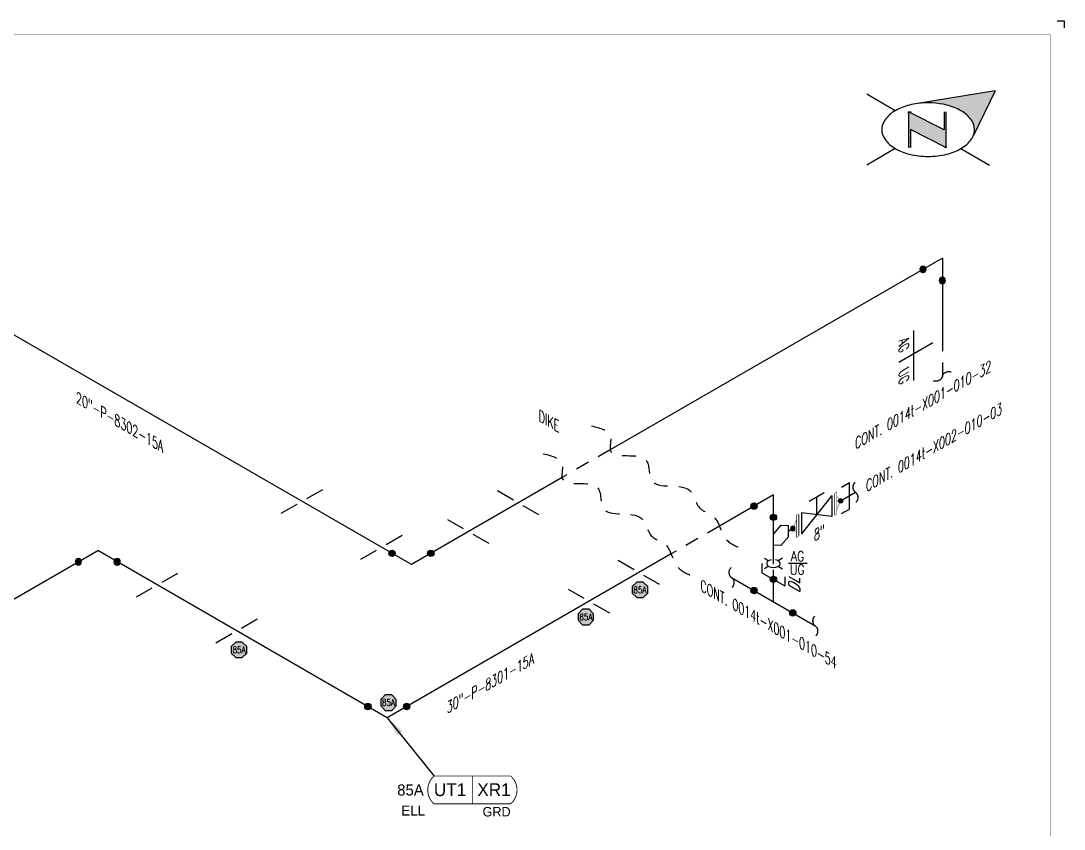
# Model space of a CAD drawing. Header units: inches. Extents: x 0 to 17.2, y 0 to 11.2.
# Drawn here: x 7.89 to 17.25, y 4 to 11.25 of the extents above; entities that cross this region are included whole.
import ezdxf
from ezdxf.enums import TextEntityAlignment as Align

# ---------------------------------------------------------------- set-up
doc = ezdxf.new("R2010")
doc.units = ezdxf.units.IN
doc.header["$MEASUREMENT"] = 0
doc.linetypes.add('HIDDEN2', pattern=[0.1875, 0.125, -0.0625])
for name, color, linetype in [('3', 1, 'Continuous'), ('BORDER', 3, 'Continuous'), ('COMP', 1, 'Continuous'), ('Continuation', 7, 'Continuous'), ('DL', 20, 'Continuous'), ('FITTINGS', 4, 'Continuous'), ('PART_PCML', 7, 'Continuous'), ('PART_SelectedCML_UT', 132, 'Continuous'), ('PIPE-ANNO', 150, 'HIDDEN2'), ('TEXT', 7, 'Continuous'), ('UNAS.PIPE', 251, 'Continuous'), ('WELD POINTS', 41, 'Continuous'), ('Welds', 7, 'Continuous')]:
    doc.layers.add(name, color=color, linetype=linetype)
doc.layers.add('PIPE', color=7, linetype='Continuous', lineweight=30)
doc.styles.add('CMLPAS', font='')
doc.styles.add('ISO30', font='simplex.shx', dxfattribs={"width": 0.85, "oblique": 30, "height": 0.075})
doc.styles.add('PART_Standard', font='romans', dxfattribs={"width": 0.8, "height": 0.09})
doc.styles.add('Richmond', font='arial.ttf')
doc.styles.add('SIMPLEX', font='ROMANS')
doc.styles.get("Standard").update_dxf_attribs({"font": 'arial.ttf'})
doc.styles.get('CMLPAS').set_extended_font_data('Cordia New')
doc.dimstyles.new('Richmond', dxfattribs={"dimtxt": 0.18, "dimasz": 0.18, "dimexe": 0.18, "dimexo": 0.0625, "dimgap": 0.09, "dimtad": 0, "dimtih": 1, "dimtoh": 1, "dimdec": 4, "dimzin": 0, "dimdsep": 46, "dimtxsty": 'Richmond', "dimcen": 0.09, "dimadec": 0, "dimazin": 0, "dimtfac": 1, "dimtdec": 4, "dimtofl": 0, "dimtmove": 0, "dimatfit": 3, "dimfxl": 1, "dimtolj": 1, "dimtzin": 0, "dimarcsym": 0})
doc.dimstyles.get("Standard").update_dxf_attribs({"dimtxt": 0.18, "dimasz": 0.18, "dimexe": 0.18, "dimexo": 0.0625, "dimgap": 0.09, "dimtad": 0, "dimtih": 1, "dimtoh": 1, "dimdec": 4, "dimzin": 0, "dimdsep": 46, "dimtxsty": 'Standard', "dimcen": 0.09, "dimadec": 0, "dimazin": 0, "dimtfac": 1, "dimtdec": 4, "dimtofl": 0, "dimtmove": 0, "dimatfit": 3, "dimfxl": 1, "dimtolj": 1, "dimtzin": 0, "dimarcsym": 0})

# ---------------------------------------------------------------- blocks, each defined once
blk = doc.blocks.new('north2')
at = {"layer": 'BORDER'}
for points in [[(-0.706, -0.7673, -0.156851), (-0.679, -0.8512, -0.095667), (-0.6893, -0.9048), (-0.4945, -0.5044), (-1.1905, -0.6173, -0.092194), (-0.9281, -0.6306, -0.072341), (-0.8009, -0.6813, -0.106617)], [(-0.9381, -1.0109), (-0.9364, -1.0092), (-0.9364, -0.6907), (-0.9524, -0.6907), (-0.9524, -0.8533), (-1.2701, -0.6907), (-1.2701, -0.7067), (-1.2701, -1.0118), (-1.254, -1.0118), (-1.254, -0.8492)]]:
    blk.add_hatch(color=7, dxfattribs=at).paths.add_polyline_path(points)
at = {"layer": 'BORDER', "color": 7}
for p, q in [((-1.3895, -0.6813), (-1.6462, -0.5331)), ((-0.4945, -0.5044), (-1.1905, -0.6173)), ((-0.4945, -0.5044), (-0.6893, -0.9048)), ((-1.2701, -0.6907), (-1.2701, -1.0118)), ((-0.9524, -0.8533), (-1.2701, -0.6907)), ((-1.2701, -0.7067), (-1.2701, -0.6907)), ((-1.262, -0.6907), (-1.246, -0.6907)), ((-0.9524, -0.6907), (-0.9524, -0.8533)), ((-0.9364, -0.6907), (-0.9364, -1.0118)), ((-0.9364, -1.0118), (-1.254, -0.8492)), ((-1.254, -0.8492), (-1.254, -1.0118)), ((-1.3895, -1.0211), (-1.6462, -1.1694)), ((-1.2603, -1.0109), (-1.262, -1.0092)), ((-0.9283, -1.0118), (-0.9444, -1.0118)), ((-0.8009, -1.0211), (-0.5441, -1.1694))]:
    blk.add_line(p, q, dxfattribs=at)
for centre, radius, start, end in [((-1.1517, -1.0932), 0.4756, 103.44948, 120), ((-1.0952, -1.3294), 0.7185, 97.62035, 103.44948), ((-1.0952, -1.3294), 0.7185, 76.55052, 97.62035), ((-1.0387, -1.0932), 0.4756, 60, 76.55052), ((-1.2376, -0.9443), 0.3037, 120, 144.34287), ((-0.9527, -0.9443), 0.3037, 35.65713, 60), ((-1.3674, -0.8512), 0.144, 144.34287, 180), ((-0.823, -0.8512), 0.144, 360, 35.65713), ((-1.3674, -0.8512), 0.144, 180, 215.65713), ((-1.2376, -0.7582), 0.3037, 215.65713, 240), ((-0.9527, -0.7582), 0.3037, 300, 324.34287), ((-0.823, -0.8512), 0.144, 324.34287, 337.55468), ((-0.823, -0.8512), 0.144, 337.57958, 360), ((-1.1517, -0.6093), 0.4756, 240, 256.55052), ((-1.0387, -0.6093), 0.4756, 283.44948, 300), ((-1.0952, -0.373), 0.7185, 256.55052, 270), ((-1.0952, -0.373), 0.7185, 270, 283.44948)]:
    blk.add_arc(centre, radius, start, end, dxfattribs=at)
blk = doc.blocks.new('A$C6804a2e5')
blk.add_blockref('north2', (0, 0))
blk = doc.blocks.new('A$C860dd1f6')
at = {"layer": 'PIPE'}
blk.add_blockref('A$C6804a2e5', (0, 0), dxfattribs=at)
blk = doc.blocks.new('Border')
at = {"layer": 'BORDER', "const_width": 0.005}
blk.add_lwpolyline([(0.25, 0.25), (17.25, 0.25), (17.25, 11.25), (0.25, 11.25)], close=True, dxfattribs=at)
blk = doc.blocks.new('*U81')
at = {"layer": 'PIPE-ANNO', "linetype": 'Continuous'}
for p, q in [((-0.2598, 0.0611), (-0.2598, -0.3858)), ((-0.0866, -0.05), (-0.3897, -0.225))]:
    blk.add_line(p, q, dxfattribs=at)
at = {"layer": 'TEXT', "style": 'PART_Standard', "oblique": 330, "width": 0.8}
blk.add_attdef('SPEC2330', text='', height=0.09, rotation=270, dxfattribs=at).set_placement((-0.3897, -0.4376), align=Align.RIGHT)
blk.add_attdef('SPEC1330', (-0.3897, -0.0307), '', height=0.09, rotation=270, dxfattribs=at)
blk = doc.blocks.new('1_Cont_30')
at = {"layer": 'Continuation', "style": 'PART_Standard', "oblique": 30, "width": 0.8}
blk.add_attdef('CONT', (0, 0), '', height=0.09, rotation=30, dxfattribs=at)
blk = doc.blocks.new('2_ELBOW_WELD_330')
at = {"linetype": 'ByBlock', "lineweight": -2}
h = blk.add_hatch(color=0, dxfattribs=at)
edge = h.paths.add_edge_path()
edge.add_arc((0.174, -0.1004), 0.0286, 0, 360)
h = blk.add_hatch(color=0, dxfattribs=at)
edge = h.paths.add_edge_path()
edge.add_arc((0, -0.2009), 0.0286, 0, 360)
at = {"color": 0, "linetype": 'ByBlock', "lineweight": -2}
for centre in [(0.174, -0.1004), (0, -0.2009)]:
    blk.add_circle(centre, 0.0286, dxfattribs=at)
blk = doc.blocks.new('2_ELBOW_WELD_30')
at = {"linetype": 'ByBlock', "lineweight": -2}
h = blk.add_hatch(color=0, dxfattribs=at)
edge = h.paths.add_edge_path()
edge.add_arc((0.174, 0.1004), 0.0286, 0, 360)
h = blk.add_hatch(color=0, dxfattribs=at)
edge = h.paths.add_edge_path()
edge.add_arc((0, -0.2009), 0.0286, 0, 360)
at = {"color": 0, "linetype": 'ByBlock', "lineweight": -2}
for centre in [(0.174, 0.1004), (0, -0.2009)]:
    blk.add_circle(centre, 0.0286, dxfattribs=at)
blk = doc.blocks.new('3_VALVE_FLANGE_GATE_30')
at = {"color": 0, "linetype": 'ByBlock', "lineweight": -2}
blk.add_wipeout([(-0.1624, -0.1875), (-0.1353, -0.1719), (0, 0), (0.1353, -0.0156), (0.1624, 0), (0.1624, 0.1875), (0.1353, 0.1719), (0, 0), (-0.1353, 0.0156), (-0.1624, 0)], dxfattribs=at)
for p, q in [((0.0677, 0.1953), (-0.0677, 0.1172)), ((0.1624, 0.1875), (0.1624, 0)), ((0.1353, 0.1719), (-0.1353, -0.1719)), ((0, 0), (0, 0.1563)), ((0.1353, 0.1719), (0.1353, -0.0156)), ((-0.1624, 0), (-0.1624, -0.1875)), ((-0.1353, 0.0156), (-0.1353, -0.1719)), ((0.1353, -0.0156), (-0.1353, 0.0156))]:
    blk.add_line(p, q, dxfattribs=at)
blk = doc.blocks.new('AM9A04')
at = {"linetype": 'Continuous', "const_width": 0.01}
blk.add_lwpolyline([(0, -0.289), (0, 0.289), (-0.05, 0.318), (-0.05, -0.26)], close=True, dxfattribs=at)
at = {"const_width": 0.01}
blk.add_lwpolyline([(-0.05, -0.144), (-0.15, 0.087), (-0.05, 0.202)], dxfattribs=at)
blk = doc.blocks.new('A09')
at = {"layer": 'Welds'}
h = blk.add_hatch(color=256, dxfattribs=at)
h.dxf.hatch_style = 1
h.paths.add_polyline_path([(-0.03, 0, 1), (0.03, 0, 1)])
blk.add_circle((0, 0), 0.03, dxfattribs=at)
blk = doc.blocks.new('*U82')
blk.add_wipeout([(0.052, -0.03), (0.0173, -0.07), (0.0173, -0.1101), (0, -0.1001), (0, 0.1001), (0.0173, 0.0901), (0.0173, 0.05)]).dxf.layer = 'COMP'
at = {"layer": '3', "xscale": 0.65, "yscale": 0.65, "zscale": 0.65}
blk.add_blockref('A09', (0.052, -0.03), dxfattribs=at)
at = {"layer": 'COMP', "xscale": 0.3466300616258731, "yscale": 0.3466300616258731, "zscale": 0.3466300616258731, "rotation": 180}
blk.add_blockref('AM9A04', (0, 0), dxfattribs=at)
blk = doc.blocks.new('1_Text_30')
at = {"layer": 'TEXT', "style": 'PART_Standard', "oblique": 30, "width": 0.8}
blk.add_attdef('TEXT', (0, 0), '', height=0.09, rotation=30, dxfattribs=at)
blk = doc.blocks.new('1_BREAK-PIPE_PIPE_00')
at = {"color": 0, "linetype": 'ByBlock', "lineweight": -2}
for centre, major_axis in [((-0.03, 0.092), (0, -0.101)), ((0.03, -0.092), (0, 0.101))]:
    blk.add_ellipse(centre, major_axis=major_axis, ratio=0.711978, start_param=0.427466, end_param=3.141593, dxfattribs=at)
blk = doc.blocks.new('1_Tilde_00')
at = {"layer": 'PIPE-ANNO', "xscale": -0.5000000000000001, "yscale": 0.5, "zscale": 0.5}
blk.add_blockref('1_BREAK-PIPE_PIPE_00', (0, 0), dxfattribs=at)
blk = doc.blocks.new('4_SUPPORT_I-BEAM_30')
at = {"color": 0, "linetype": 'ByBlock', "lineweight": -2}
for p, q in [((-0.0435, 0.0251), (-0.1857, 0.1072)), ((0.1857, -0.1072), (0.0435, -0.0251))]:
    blk.add_line(p, q, dxfattribs=at)
blk = doc.blocks.new('1_Tilde_30')
at = {"layer": 'PIPE-ANNO', "xscale": -0.5000000000000001, "yscale": 0.5000000000000001, "zscale": 0.5000000000000001, "rotation": 114.4010914305396}
blk.add_blockref('1_BREAK-PIPE_PIPE_00', (0, 0), dxfattribs=at)
blk = doc.blocks.new('1_Text_330')
at = {"layer": 'TEXT', "style": 'PART_Standard', "oblique": 330, "width": 0.8}
blk.add_attdef('3/4"', (0, 0), '', height=0.09, rotation=330, dxfattribs=at)
blk = doc.blocks.new('*U94')
blk.add_wipeout([(0.0006, -0.0503), (0.0687, -0.1292), (0.1357, -0.1284), (0.1345, -0.0256), (0.0665, 0.0532), (-0.0006, 0.0503)])
at = {"layer": 'FITTINGS', "linetype": 'Continuous'}
for p, q in [((0.0665, 0.0532), (-0.0006, 0.0503)), ((-0.0006, 0.0503), (0.0006, -0.0503)), ((0.0665, 0.0532), (0.1345, -0.0256)), ((0.0006, -0.0503), (0.0687, -0.1292)), ((0.1345, -0.0256), (0.1357, -0.1284)), ((0.0687, -0.1292), (0.1357, -0.1284))]:
    blk.add_line(p, q, dxfattribs=at)
blk = doc.blocks.new('2_WELD_SINGLE_00')
at = {"linetype": 'ByBlock', "lineweight": -2}
h = blk.add_hatch(color=0, dxfattribs=at)
edge = h.paths.add_edge_path()
edge.add_arc((0, 0), 0.0286, 0, 360)
at = {"color": 0, "linetype": 'ByBlock', "lineweight": -2}
blk.add_circle((0, 0), 0.0286, dxfattribs=at)
blk = doc.blocks.new('*U100')
at = {"layer": 'WELD POINTS', "rotation": 29.99999999999966}
blk.add_blockref('2_WELD_SINGLE_00', (-0.174, -0.1004), dxfattribs=at)
at = {"layer": 'WELD POINTS'}
blk.add_blockref('2_WELD_SINGLE_00', (0, -0.2009), dxfattribs=at)
blk = doc.blocks.new('AG UG SYMBOL')
blk.add_wipeout([(0, 0), (-0.0315, -0.0546), (0.0315, -0.0546)]).dxf.layer = 'FITTINGS'
at = {"layer": 'FITTINGS', "linetype": 'ByBlock', "lineweight": -2}
for p, q in [((-0.0812, 0.0469), (-0.0433, 0.025)), ((0.0812, 0.0469), (0.0433, 0.025)), ((-0.0433, -0.025), (-0.0812, -0.0469)), ((0.0433, -0.025), (0.0812, -0.0469))]:
    blk.add_line(p, q, dxfattribs=at)
at = {"layer": 'FITTINGS'}
blk.add_ellipse((0, 0), major_axis=(-0.0612, 0), ratio=0.57735, start_param=5.03414, end_param=10.673824, dxfattribs=at)
blk = doc.blocks.new('1_Text_00')
at = {"layer": 'TEXT', "style": 'PART_Standard', "width": 0.8}
blk.add_attdef('TEXT', (-0.062, -0.0144), '', height=0.09, dxfattribs=at)
blk = doc.blocks.new('1_Cont_330')
at = {"layer": 'Continuation', "style": 'PART_Standard', "oblique": 330, "width": 0.8}
blk.add_attdef('CONT.', (0, 0), '', height=0.09, rotation=330, dxfattribs=at)
blk = doc.blocks.new('DL_Vert_30')
at = {"layer": 'DL', "style": 'ISO30', "oblique": 30, "width": 0.85}
blk.add_text('DL', height=0.1, rotation=90, dxfattribs=at).set_placement((0, 0))
blk = doc.blocks.new('PART_PCML')
blk.add_hatch(color=0).paths.add_polyline_path([(-0.0699, -0.029), (-0.029, -0.0699), (0.029, -0.0699), (0.0699, -0.029), (0.0699, 0.029), (0.029, 0.0699), (-0.029, 0.0699), (-0.0699, 0.029)])
at = {"color": 7, "const_width": 0.009}
blk.add_lwpolyline([(-0.0699, 0.029), (-0.029, 0.0699), (0.029, 0.0699), (0.0699, 0.029), (0.0699, -0.029), (0.029, -0.0699), (-0.029, -0.0699), (-0.0699, -0.029), (-0.0699, 0.029), (-0.029, 0.0699)], dxfattribs=at)
at = {"color": 18, "true_color": 0x000000}
blk.add_lwpolyline([(-0.029, 0.0699), (-0.0699, 0.029), (-0.0699, -0.029), (-0.029, -0.0699), (0.029, -0.0699), (0.0699, -0.029), (0.0699, 0.029), (0.029, 0.0699)], close=True, dxfattribs=at)
at = {"color": 7, "true_color": 0xffffff, "style": 'SIMPLEX', "width": 0.8, "flags": 1}
for tag, p in [('CIRCUIT', (-0.0939, 0.0889)), ('DM', (-0.0527, -0.1332)), ('TYPE', (-0.0749, -0.2043))]:
    blk.add_attdef(tag, p, '', height=0.0586, dxfattribs=at)
at = {"color": 7, "true_color": 0xffffff, "style": 'SIMPLEX', "width": 0.8}
blk.add_attdef('DMDISP', text='', height=0.0586, dxfattribs=at).set_placement((0, 0), align=Align.MIDDLE_CENTER)
blk = doc.blocks.new('CMLPAS')
at = {"const_width": 0.008}
blk.add_lwpolyline([(0.0625, 0.125, 0.454441), (0.0625, -0.125), (0.75, -0.125, 0.454441), (0.75, 0.125)], format="xyb", close=True, dxfattribs=at)
blk.add_lwpolyline([(0.4063, -0.125), (0.4063, 0.125)], dxfattribs=at)
at = {"style": 'CMLPAS', "flags": 1}
for tag, p in [('STATE', (0.75, 0.6229)), ('DL', (0.75, 0.4817)), ('CIRCUIT', (0.75, 0.3405)), ('SUBSINTERVAL(MONTHS)', (-0.0251, -0.3355)), ('OLD_ID', (0.75, -0.3366)), ('OLD_NDE', (0.75, -0.4778)), ('OLD_ENTY', (0.7411, -0.6357)), ('SIZE', (0.7473, -0.7611)), ('SPEC', (0.7473, -0.9022)), ('JUSTIFY', (0.7473, -1.0434)), ('COMMENTS', (0.7473, -1.1846)), ('OLD_ASSET', (0.75, -1.3262)), ('SCHED', (0.7371, -1.4689)), ('NOM_THICK', (0.7521, -1.6102)), ('CORR_ALLOW', (0.763, -1.7453)), ('TML_STATUS', (0.7723, -1.8777)), ('FLOW_ORDER', (0.7785, -2.1301))]:
    blk.add_attdef(tag, text='', height=0.1, dxfattribs=at).set_placement(p, align=Align.MIDDLE_RIGHT)
at = {"style": 'CMLPAS'}
for tag, height, p in [('CHILD', 0.25, (0.75, 0.269)), ('###', 0.115, (0.75, 0.002)), ('ACCESS', 0.085, (0.75, -0.1954))]:
    blk.add_attdef(tag, text='', height=height, dxfattribs=at).set_placement(p, align=Align.MIDDLE_RIGHT)
at = {"color": 152, "style": 'CMLPAS'}
for tag, height, p in [('SPECIAL', 0.085, (0.4055, 0.1897)), ('DM-TYPE', 0.1, (-0.03, 0)), ('COMP', 0.09, (-0.0174, -0.185))]:
    blk.add_attdef(tag, text='', height=height, dxfattribs=at).set_placement(p, align=Align.MIDDLE_RIGHT)
at = {"style": 'CMLPAS'}
blk.add_attdef('NDE', text='', height=0.115, dxfattribs=at).set_placement((0.206, 0.002), align=Align.MIDDLE_CENTER)
blk = doc.blocks.new('*U92')
at = {"color": 20, "linetype": 'ByBlock', "ltscale": 0.7}
blk.add_line((-0.0541, -0.1498), (-0.0541, 0.0873), dxfattribs=at)
for points in [[(-0.1257, 0.0459), (-0.0541, 0.0873)], [(-0.1257, -0.191), (-0.0541, -0.1498)]]:
    blk.add_leader(points, dimstyle='Richmond', override={"dimasz": 0.04, "dimgap": 0.09, "dimtad": 0}, dxfattribs=at)
blk = doc.blocks.new('*U102')
at = {"color": 20, "linetype": 'ByBlock', "ltscale": 0.7}
blk.add_line((-0.1026, 0.1217), (0.1026, 0.0033), dxfattribs=at)
for points in [[(-0.1026, 0.2043), (-0.1026, 0.1217)], [(0.1026, 0.0859), (0.1026, 0.0033)]]:
    blk.add_leader(points, dimstyle='Richmond', override={"dimasz": 0.04, "dimgap": 0.09, "dimtad": 0}, dxfattribs=at)

msp = doc.modelspace()

# ---------------------------------------------------------------- linework, layer by layer
for p, q in [((17.1875, 11.25), (17.25, 11.25)), ((17.25, 11.25), (17.25, 11.1875))]:
    msp.add_line(p, q)
at = {"layer": 'PIPE'}
for p, q in [((16.1573, 9.1206), (13.1783, 7.4006)), ((16.1573, 9.1206), (16.1573, 8.4094)), ((11.3942, 6.3706), (7.2806, 8.7456)), ((12.7452, 7.1506), (11.3942, 6.3706)), ((14.6418, 6.9956), (14.1577, 6.7161)), ((14.6418, 6.5938), (14.8678, 6.7242)), ((4.6936, 4.252), (8.5796, 6.4956)), ((11.1777, 4.9956), (8.5796, 6.4956)), ((13.7247, 6.4661), (11.1777, 4.9956))]:
    msp.add_line(p, q, dxfattribs=at)
at = {"layer": 'PIPE', "linetype": 'HIDDEN2'}
for p, q in [((13.1783, 7.4006), (12.7452, 7.1506)), ((14.1577, 6.7161), (13.7247, 6.4661))]:
    msp.add_line(p, q, dxfattribs=at)
at = {"layer": 'PIPE-ANNO'}
for points in [[(13.0096, 7.615), (13.1798, 7.5167), (13.1798, 7.3942), (13.4981, 7.3089), (13.547, 7.1266), (13.8923, 7.0341), (13.9863, 6.8714), (14.0964, 6.8078), (14.2183, 6.5965), (14.3623, 6.5134)], [(12.5766, 7.365), (12.7468, 7.2667), (12.7468, 7.1442), (13.0651, 7.0589), (13.114, 6.8766), (13.4593, 6.7841), (13.5532, 6.6214), (13.6633, 6.5578), (13.7853, 6.3465), (13.9293, 6.2634)]]:
    msp.add_spline(points, degree=3, dxfattribs=at)
at = {"layer": 'TEXT'}
msp.add_line((14.7762, 6.3844), (14.9452, 6.3844), dxfattribs=at)
at = {"layer": 'UNAS.PIPE', "linetype": 'HIDDEN2'}
msp.add_line((16.1573, 8.4094), (16.1573, 8.0594), dxfattribs=at)
at = {"layer": 'UNAS.PIPE'}
for p, q in [((14.8678, 6.7242), (15.3779, 7.0188)), ((14.2659, 6.2541), (15.0177, 5.82)), ((14.6418, 6.037), (14.6418, 6.2379))]:
    msp.add_line(p, q, dxfattribs=at)

# ---------------------------------------------------------------- block references
msp.add_blockref('*U81', (16.1573, 8.4094)).add_auto_attribs({'SPEC1330': 'AG', 'SPEC2330': 'UG'})
for name, p in [('1_Tilde_30', (16.1573, 8.0594)), ('1_Tilde_00', (15.3779, 7.0188))]:
    msp.add_blockref(name, p)
at = {"layer": 'BORDER'}
for name, p in [('Border', (-0.125, -0.125)), ('A$C860dd1f6', (17.125, 11.125))]:
    msp.add_blockref(name, p, dxfattribs=at)
at = {"layer": 'Continuation'}
for name, p, values in [('1_Cont_30', (15.3747, 7.4006), {'CONT': 'CONT. 0014t-X001-010-32'}), ('1_Cont_30', (15.4728, 7.0197), {'CONT': 'CONT. 0014t-X002-010-03'}), ('1_Cont_330', (13.9874, 6.1362), {'CONT.': 'CONT. 0014t-X001-010-54'})]:
    msp.add_blockref(name, p, dxfattribs=at).add_auto_attribs(values)
at = {"layer": 'DL'}
msp.add_blockref('DL_Vert_30', (14.8789, 6.114), dxfattribs=at)
at = {"layer": 'FITTINGS', "xscale": -1}
for p in [(10.4123, 6.9375), (11.125, 6.526), (9.1132, 6.1875), (9.826, 5.776)]:
    msp.add_blockref('4_SUPPORT_I-BEAM_30', p, dxfattribs=at)
at = {"layer": 'FITTINGS'}
for p in [(12.3523, 6.9238), (11.9052, 6.6656), (13.4349, 6.2988), (12.9877, 6.0406)]:
    msp.add_blockref('4_SUPPORT_I-BEAM_30', p, dxfattribs=at)
at = {"layer": 'PART_PCML', "color": 13}
for p in [(13.444, 6.1437), (12.9592, 5.8997), (9.8479, 5.6055), (11.1885, 5.1318)]:
    msp.add_blockref('PART_PCML', p, dxfattribs=at).add_auto_attribs({'DMDISP': '85A'})
at = {"layer": 'PART_SelectedCML_UT'}
msp.add_blockref('CMLPAS', (11.5347, 4.3477), dxfattribs=at).add_auto_attribs({'###': 'XR1', 'NDE': 'UT1', 'DM-TYPE': '85A', 'COMP': 'ELL', 'ACCESS': 'GRD'})
at = {"layer": 'PIPE-ANNO'}
for p in [(14.2659, 6.2541), (15.0177, 5.82)]:
    msp.add_blockref('1_Tilde_00', p, dxfattribs=at)
at = {"layer": 'TEXT'}
for name, p, values in [('1_Text_330', (8.3849, 7.8236), {'3/4"': '20"-P-8302-15A'}), ('1_Text_330', (12.5363, 7.6601), {'3/4"': 'DIKE'}), ('1_Text_00', (14.8607, 6.4144), {'TEXT': 'AG'}), ('1_Text_00', (14.8512, 6.2944), {'TEXT': 'UG'}), ('1_Text_30', (11.7119, 5.0313), {'TEXT': '30"-P-8301-15A'})]:
    msp.add_blockref(name, p, dxfattribs=at).add_auto_attribs(values)
at = {"layer": 'UNAS.PIPE'}
msp.add_blockref('2_WELD_SINGLE_00', (14.6418, 6.2379), dxfattribs=at)
for p, rotation in [((14.4678, 6.1375), 329.9999999999998), ((14.8158, 5.9366), 59.99999999999994)]:
    msp.add_blockref('2_WELD_SINGLE_00', p, dxfattribs=dict(at, rotation=rotation))
at = {"layer": 'WELD POINTS', "xscale": -1}
msp.add_blockref('2_ELBOW_WELD_330', (16.1573, 9.1206), dxfattribs=at)
at = {"layer": 'WELD POINTS', "rotation": 120}
for p in [(11.3942, 6.3706), (11.1777, 4.9956)]:
    msp.add_blockref('2_ELBOW_WELD_30', p, dxfattribs=at)
at = {"layer": 'WELD POINTS', "xscale": -1, "rotation": 59.99999999999994}
msp.add_blockref('2_ELBOW_WELD_30', (8.5796, 6.4956), dxfattribs=at)

# ---------------------------------------------------------------- leaders
at = {"layer": 'PART_SelectedCML_UT'}
msp.add_leader([(11.1777, 4.9956), (11.5972, 4.4727)], dimstyle='Standard', dxfattribs=at)

# ---------------------------------------------------------------- next in the draw order: block references
at = {"layer": 'UNAS.PIPE'}
msp.add_blockref('3_VALVE_FLANGE_GATE_30', (15.0301, 6.818), dxfattribs=at)

# ---------------------------------------------------------------- next in the draw order: block references
at = {"layer": 'COMP', "ltscale": 0.65, "xscale": -1}
msp.add_blockref('*U82', (14.8678, 6.7242), dxfattribs=at)
at = {"layer": 'UNAS.PIPE'}
ref = msp.add_blockref('1_Text_30', (15.0063, 6.5768), dxfattribs=at)
ref.add_attrib('TEXT', '8"', (15.0063, 6.5768), dxfattribs={"height": 0.09, "rotation": 30, "style": 'PART_Standard', "oblique": 30, "width": 0.8})

# ---------------------------------------------------------------- next in the draw order: wipeouts: each hides what was drawn before it
msp.add_wipeout([(15.2445, 6.9418), (15.2099, 6.9818), (15.2099, 7.0218), (15.1925, 7.0118), (15.1925, 6.8117), (15.2099, 6.8217), (15.2099, 6.8617)]).dxf.layer = 'UNAS.PIPE'

# ---------------------------------------------------------------- next in the draw order: hatches: boundary and pattern name
h = msp.add_hatch(color=256, dxfattribs=at)
h.dxf.hatch_style = 1
h.paths.add_polyline_path([(15.264, 6.9418, 1), (15.225, 6.9418, 1)])

# ---------------------------------------------------------------- next in the draw order: linework, layer by layer
msp.add_circle((15.2445, 6.9418), 0.0195, dxfattribs=at)

# ---------------------------------------------------------------- next in the draw order: block references
at = {"layer": 'DL'}
msp.add_blockref('*U92', (15.3779, 7.0188), dxfattribs=at)
at = {"layer": 'PIPE', "xscale": -1, "rotation": 180}
msp.add_blockref('*U94', (14.6418, 6.5938), dxfattribs=at)
at = {"layer": 'UNAS.PIPE', "xscale": -0.3466300616258731, "yscale": 0.3466300616258731, "zscale": 0.3466300616258731}
msp.add_blockref('AM9A04', (15.1925, 6.9117), dxfattribs=at)

# ---------------------------------------------------------------- next in the draw order: linework, layer by layer
at = {"layer": 'PIPE'}
msp.add_line((14.6418, 6.2379), (14.6418, 6.9956), dxfattribs=at)

# ---------------------------------------------------------------- next in the draw order: block references
at = {"layer": 'WELD POINTS'}
msp.add_blockref('*U100', (14.6418, 6.9956), dxfattribs=at)

# ---------------------------------------------------------------- next in the draw order: block references
at = {"layer": 'FITTINGS'}
msp.add_blockref('AG UG SYMBOL', (14.6418, 6.3799), dxfattribs=at)

# ---------------------------------------------------------------- next in the draw order: block references
at = {"layer": 'DL'}
msp.add_blockref('*U102', (14.6418, 6.1754), dxfattribs=at)

doc.saveas('drawing.dxf')
